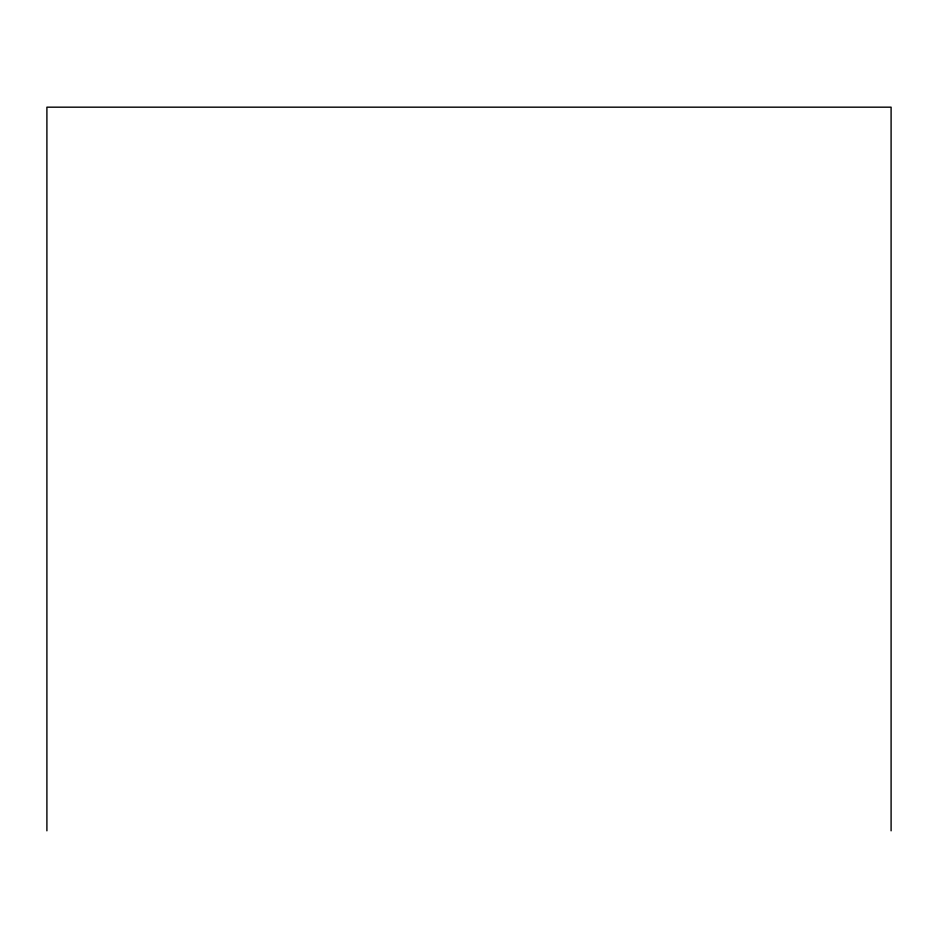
<?xml version="1.0" encoding="UTF-8"?>
<svg xmlns="http://www.w3.org/2000/svg" width="938" height="938" viewBox="0 0 938 938"><rect width="100%" height="100%" fill="white"/><g stroke="black" fill="none" stroke-linecap="round" stroke-linejoin="round"><path stroke-width="1.41" d="M891.1 830.822L891.1 107.178L46.9 107.178L46.9 830.822"/></g></svg>
